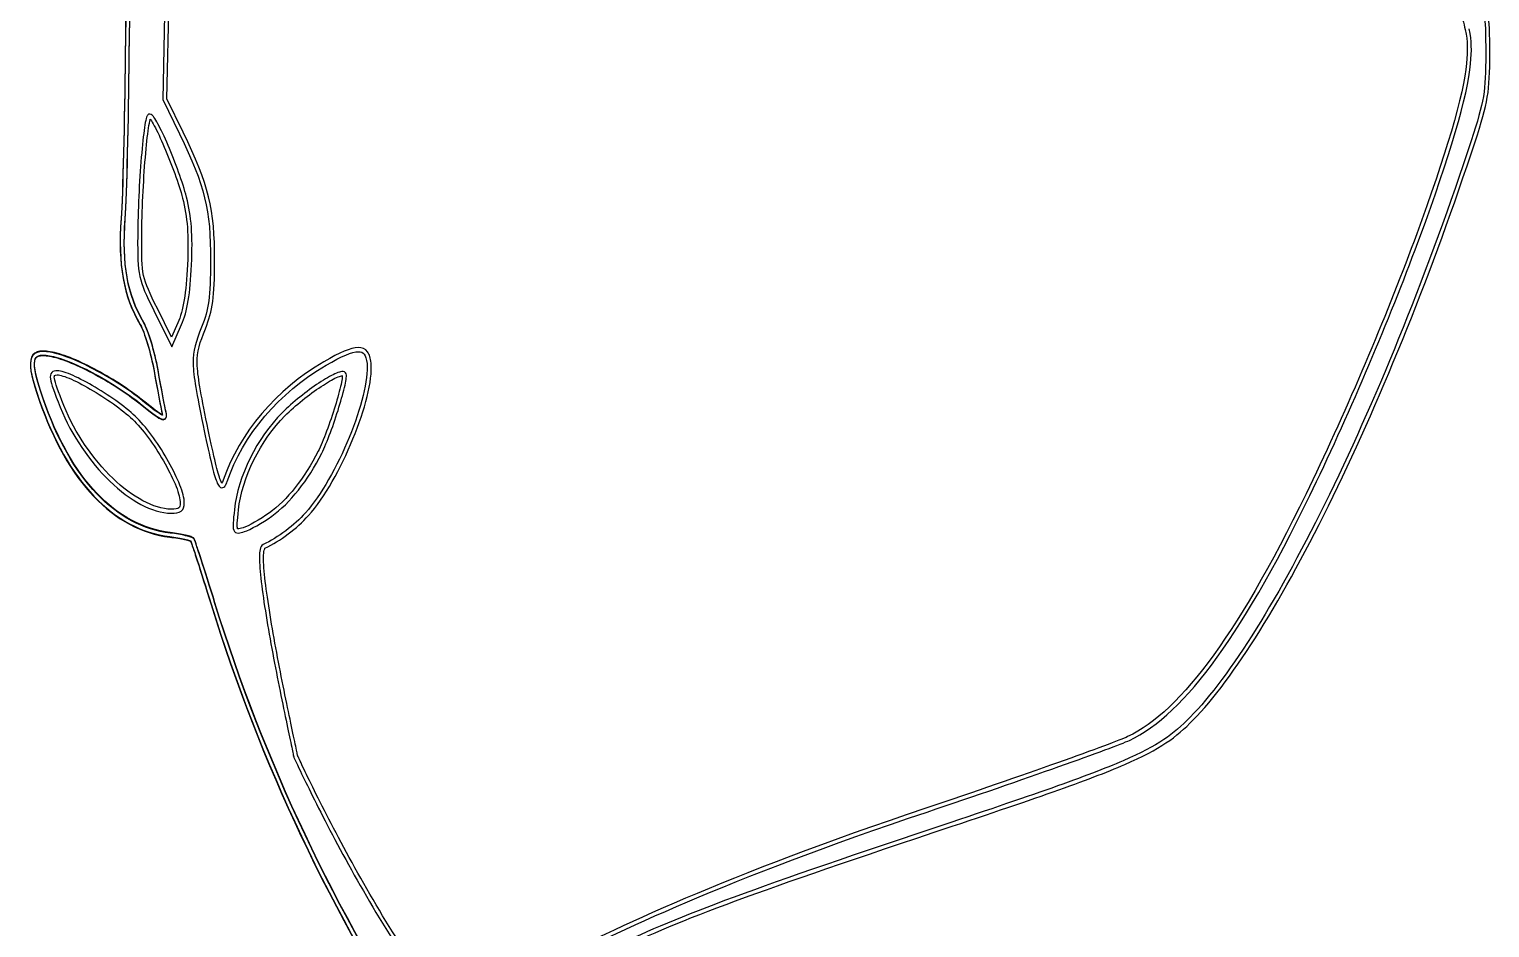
# Model space of a CAD drawing. Extents: x 50.4 to 118.3, y 31.2 to 110.8.
# Drawn here: x 50.42 to 82.77, y 51.1 to 71.01 of the extents above; entities that cross this region are included whole.
import ezdxf

# ---------------------------------------------------------------- set-up
doc = ezdxf.new("R2010")
doc.units = 0
doc.layers.get('0').update_dxf_attribs({"linetype": 'CONTINUOUS'})

msp = doc.modelspace()

# ---------------------------------------------------------------- linework, layer by layer
at = {"color": 7}
for p, q in [((53.430898, 71.8659), (53.378703, 69.445891)), ((53.469609, 69.466277), (53.520769, 71.864582)), ((53.378703, 69.445891), (53.749223, 68.685214)), ((53.83031, 68.724722), (53.469609, 69.466277)), ((53.088297, 69.127598), (53.088294, 69.127598)), ((53.101743, 69.012382), (53.101735, 69.012358)), ((53.178731, 64.775927), (53.577673, 63.969776)), ((53.573026, 64.18321), (53.25935, 64.816244)), ((53.711517, 64.498434), (53.573026, 64.18321)), ((53.577673, 63.969776), (53.794197, 64.461734)), ((51.042427, 63.439056), (51.042427, 63.439056)), ((57.317524, 63.416331), (57.317497, 63.416328)), ((51.042432, 63.349156), (51.042427, 63.349148)), ((57.354668, 63.331585), (57.354703, 63.331579))]:
    msp.add_line(p, q, dxfattribs=at)
at = {"color": 5}
for points in [[(53.87267, 81.468643), (52.935465, 77.721256), (52.583609, 74.793372), (52.545102, 70.425905)], [(52.635555, 70.424934), (52.674023, 74.787913), (53.024728, 77.705185), (53.960538, 81.447002)], [(52.545102, 70.425905), (52.53219, 68.961429), (52.491555, 67.330894), (52.455186, 66.810104)], [(52.54512, 66.803969), (52.582072, 67.333082), (52.622635, 68.959383), (52.635555, 70.424934)], [(52.455186, 66.810104), (52.38292, 65.775316), (52.503403, 65.100316), (52.87945, 64.453659)], [(52.9575, 64.499199), (52.590885, 65.129632), (52.473527, 65.778758), (52.54512, 66.803969)], [(52.87945, 64.453659), (52.923919, 64.377189), (52.983789, 64.218518), (53.039645, 64.031979)], [(53.126481, 64.057882), (53.069625, 64.247755), (53.010832, 64.407489), (52.9575, 64.499199)], [(53.273759, 63.446033), (53.236799, 63.64945), (53.183335, 63.868009), (53.126481, 64.057882)], [(50.597946, 63.845988), (50.522161, 63.819236), (50.469697, 63.755246), (50.45325, 63.668738)], [(50.542161, 63.651704), (50.554385, 63.716032), (50.578057, 63.74365), (50.627944, 63.76126)], [(50.884233, 63.850644), (50.767208, 63.869641), (50.67373, 63.872737), (50.597946, 63.845988)], [(50.627944, 63.76126), (50.677831, 63.778881), (50.759352, 63.779172), (50.869789, 63.76126)], [(50.869789, 63.76126), (51.096534, 63.724465), (51.447562, 63.5841), (51.814952, 63.39074)], [(51.856783, 63.470822), (51.484525, 63.666746), (51.131716, 63.810483), (50.884233, 63.850644)], [(53.039645, 64.031979), (53.095501, 63.845443), (53.148608, 63.629453), (53.184856, 63.429949)], [(50.45325, 63.668738), (50.42036, 63.495719), (50.491943, 63.22654), (50.64342, 62.785588)], [(50.728713, 62.815063), (50.578303, 63.252911), (50.517703, 63.523048), (50.542161, 63.651704)], [(52.930618, 62.775256), (52.618783, 63.026536), (52.229041, 63.274898), (51.856783, 63.470822)], [(53.184856, 63.429949), (53.258109, 63.026764), (53.338039, 62.606687), (53.363656, 62.490988)], [(53.452043, 62.510689), (53.42786, 62.619871), (53.346916, 63.043372), (53.273759, 63.446033)], [(51.814952, 63.39074), (52.182342, 63.197378), (52.568483, 62.951437), (52.874317, 62.704993)], [(50.64342, 62.785588), (51.260698, 60.98867), (52.287432, 59.901786), (53.533167, 59.754246)], [(53.544044, 59.844186), (52.344024, 59.98631), (51.339642, 61.036623), (50.728713, 62.815063)], [(53.364186, 62.454864), (53.303313, 62.483685), (53.163885, 62.587291), (52.930618, 62.775256)], [(52.874317, 62.704993), (53.108357, 62.516404), (53.240861, 62.413285), (53.325453, 62.37323)], [(53.363656, 62.490988), (53.367308, 62.474504), (53.36834, 62.463029), (53.369345, 62.452747)], [(53.369345, 62.452747), (53.366646, 62.453806), (53.367493, 62.453277), (53.364186, 62.454864)], [(53.449477, 62.388734), (53.461753, 62.409213), (53.46223, 62.428898), (53.461356, 62.448162)], [(53.461356, 62.448162), (53.460563, 62.467424), (53.457176, 62.487622), (53.452043, 62.510689)], [(53.325453, 62.37323), (53.346593, 62.363228), (53.365133, 62.356217), (53.386948, 62.355661)], [(53.386948, 62.355661), (53.408776, 62.355132), (53.437192, 62.368255), (53.449477, 62.388734)], [(53.883041, 59.786308), (53.790908, 59.807951), (53.671338, 59.82911), (53.544044, 59.844186)], [(53.533167, 59.754246), (53.657415, 59.739535), (53.775253, 59.719012), (53.862862, 59.698438)], [(53.862862, 59.698438), (53.906666, 59.688145), (53.942747, 59.678144), (53.967766, 59.668981)], [(53.998797, 59.753751), (53.968166, 59.76497), (53.929111, 59.7755), (53.883041, 59.786308)], [(53.967766, 59.668981), (53.980281, 59.664404), (53.990229, 59.659589), (53.995669, 59.656573)], [(53.996198, 59.659218), (53.993553, 59.663399), (53.996384, 59.658425), (53.998844, 59.652498)], [(53.995669, 59.656573), (54.00112, 59.653556), (54.001517, 59.65054), (53.996198, 59.659218)], [(54.039106, 59.735654), (54.027332, 59.742189), (54.014103, 59.748116), (53.998797, 59.753751)], [(53.998844, 59.652498), (54.001225, 59.646571), (54.004718, 59.637919), (54.00866, 59.627177)], [(54.00866, 59.627177), (54.016518, 59.605693), (54.026837, 59.575509), (54.039667, 59.537777)], [(54.072695, 59.706198), (54.062085, 59.723369), (54.050893, 59.729137), (54.039106, 59.735654)], [(54.039667, 59.537777), (54.065331, 59.46231), (54.100201, 59.356853), (54.141471, 59.229268)], [(54.082511, 59.686566), (54.079468, 59.694053), (54.077907, 59.697758), (54.072695, 59.706198)], [(54.093359, 59.658142), (54.089205, 59.669466), (54.085554, 59.67907), (54.082511, 59.686566)], [(54.124881, 59.566675), (54.111917, 59.604788), (54.101651, 59.635491), (54.093359, 59.658142)], [(54.227198, 59.257134), (54.185849, 59.384972), (54.150802, 59.490451), (54.124881, 59.566675)], [(54.141471, 59.229268), (54.224005, 58.974101), (54.332677, 58.630592), (54.447395, 58.260335)], [(54.533641, 58.28665), (54.418828, 58.657212), (54.309899, 59.001454), (54.227198, 59.257134)], [(54.447395, 58.260335), (55.53986, 54.734344), (57.105973, 51.422869), (59.189739, 48.233558)], [(59.265135, 48.283127), (57.185687, 51.465827), (55.623616, 54.768697), (54.533641, 58.28665)]]:
    msp.add_open_spline(points, degree=3, dxfattribs=at)
at = {"color": 7}
for points in [[(53.87327, 81.480327), (52.936066, 77.73294), (52.58421, 74.805056), (52.545702, 70.437589)], [(52.636155, 70.436618), (52.674623, 74.799597), (53.025328, 77.716869), (53.961138, 81.458686)], [(52.545702, 70.437589), (52.532791, 68.973113), (52.492156, 67.342578), (52.455786, 66.821788)], [(52.545721, 66.815653), (52.582673, 67.344766), (52.623236, 68.971067), (52.636155, 70.436618)], [(53.010784, 69.025281), (52.998217, 68.977618), (52.985834, 68.911708), (52.973576, 68.829425)], [(53.030945, 69.084709), (53.022902, 69.068199), (53.017081, 69.049112), (53.010784, 69.025281)], [(53.046953, 69.108997), (53.039306, 69.100795), (53.034967, 69.092964), (53.030945, 69.084709)], [(53.088294, 69.127598), (53.068635, 69.127598), (53.054597, 69.117199), (53.046953, 69.108997)], [(53.062979, 68.816), (53.074964, 68.896545), (53.087162, 68.960508), (53.098118, 69.002037)], [(53.143076, 69.102277), (53.129847, 69.114448), (53.115856, 69.127598), (53.088297, 69.127598)], [(53.098118, 69.002037), (53.099441, 69.007064), (53.100499, 69.008016), (53.101743, 69.012382)], [(53.101735, 69.012358), (53.104381, 69.008998), (53.105598, 69.008019), (53.108455, 69.004103)], [(53.108455, 69.004103), (53.130601, 68.973528), (53.159324, 68.926379), (53.191137, 68.86716)], [(53.181832, 69.057319), (53.168656, 69.075522), (53.1563, 69.090103), (53.143076, 69.102277)], [(53.270716, 68.909525), (53.237823, 68.970755), (53.208208, 69.020891), (53.181832, 69.057319)], [(53.49499, 68.432034), (53.414922, 68.619518), (53.336502, 68.787066), (53.270716, 68.909525)], [(52.973576, 68.829425), (52.949075, 68.664862), (52.924654, 68.435635), (52.902779, 68.171587)], [(52.9927, 68.164361), (53.014475, 68.427195), (53.038994, 68.654917), (53.062979, 68.816)], [(53.191137, 68.86716), (53.254762, 68.748722), (53.332436, 68.582209), (53.411795, 68.39639)], [(53.749223, 68.685214), (54.314492, 67.524193), (54.438838, 67.016064), (54.436521, 65.877117)], [(54.526908, 65.87735), (54.529289, 67.023081), (54.397894, 67.558944), (53.83031, 68.724722)], [(53.411795, 68.39639), (53.57051, 68.024748), (53.736573, 67.573977), (53.815903, 67.265709)], [(53.903234, 67.287918), (53.82165, 67.60495), (53.655129, 68.057064), (53.49499, 68.432034)], [(52.902779, 68.171587), (52.859027, 67.643483), (52.825743, 66.976977), (52.822681, 66.419238)], [(52.9126, 66.418733), (52.915643, 66.973222), (52.94915, 67.638692), (52.9927, 68.164361)], [(54.015373, 65.784651), (54.044781, 66.446662), (54.014844, 66.85434), (53.903234, 67.287918)], [(53.815903, 67.265709), (53.925094, 66.841486), (53.954675, 66.446471), (53.925459, 65.788797)], [(52.455786, 66.821788), (52.383521, 65.787), (52.504004, 65.112), (52.880051, 64.465343)], [(52.9581, 64.510883), (52.591486, 65.141316), (52.474127, 65.790442), (52.545721, 66.815653)], [(52.822681, 66.419238), (52.817892, 65.544758), (52.833556, 65.473231), (53.178731, 64.775927)], [(53.25935, 64.816244), (52.914608, 65.512651), (52.907814, 65.545044), (52.9126, 66.418733)], [(53.925459, 65.788797), (53.897628, 65.162316), (53.83121, 64.770762), (53.711517, 64.498434)], [(53.794197, 64.461734), (53.921708, 64.75185), (53.987335, 65.153548), (54.015373, 65.784651)], [(54.436521, 65.877117), (54.434933, 65.067802), (54.39945, 64.805354), (54.238599, 64.404338)], [(54.322271, 64.370982), (54.486588, 64.780639), (54.525317, 65.065325), (54.526908, 65.87735)], [(52.880051, 64.465343), (52.924519, 64.388873), (52.984389, 64.230202), (53.040246, 64.043663)], [(53.127082, 64.069566), (53.070226, 64.259439), (53.011432, 64.419173), (52.9581, 64.510883)], [(54.238599, 64.404338), (54.112242, 64.08932), (54.046647, 63.891028), (54.051531, 63.599737)], [(54.14192, 63.601521), (54.137264, 63.878928), (54.196726, 64.057988), (54.322271, 64.370982)], [(53.27436, 63.457717), (53.2374, 63.661134), (53.183936, 63.879693), (53.127082, 64.069566)], [(50.598546, 63.857672), (50.522762, 63.83092), (50.470297, 63.76693), (50.453851, 63.680422)], [(50.542762, 63.663388), (50.554985, 63.727716), (50.578658, 63.755334), (50.628545, 63.772944)], [(50.884833, 63.862328), (50.767808, 63.881325), (50.674331, 63.884421), (50.598546, 63.857672)], [(50.628545, 63.772944), (50.678432, 63.790565), (50.759953, 63.790856), (50.87039, 63.772944)], [(50.87039, 63.772944), (51.097135, 63.736149), (51.448163, 63.595784), (51.815553, 63.402424)], [(51.857383, 63.482506), (51.485125, 63.67843), (51.132317, 63.822167), (50.884833, 63.862328)], [(53.040246, 64.043663), (53.096102, 63.857127), (53.149209, 63.641137), (53.185457, 63.441633)], [(57.706554, 63.952414), (57.535249, 63.951091), (57.300781, 63.843749), (56.947946, 63.638737)], [(56.99347, 63.560452), (57.342577, 63.763297), (57.576376, 63.860741), (57.707638, 63.861725)], [(57.911709, 63.860429), (57.864976, 63.921227), (57.792207, 63.953057), (57.706554, 63.952414)], [(57.707638, 63.861725), (57.773268, 63.862254), (57.81026, 63.844659), (57.840446, 63.805398)], [(57.840446, 63.805398), (57.870632, 63.766129), (57.892072, 63.69907), (57.901425, 63.602828)], [(57.99129, 63.61135), (57.981104, 63.716252), (57.958445, 63.799633), (57.911709, 63.860429)], [(50.453851, 63.680422), (50.420961, 63.507403), (50.492544, 63.238224), (50.64402, 62.797272)], [(50.729314, 62.826747), (50.578904, 63.264595), (50.518303, 63.534732), (50.542762, 63.663388)], [(50.918922, 63.400297), (50.88655, 63.366303), (50.881661, 63.317062), (50.889982, 63.258705)], [(51.042427, 63.439056), (50.996151, 63.439056), (50.951291, 63.434293), (50.918922, 63.400297)], [(51.39331, 63.333119), (51.247736, 63.39826), (51.129983, 63.439056), (51.042427, 63.439056)], [(51.815553, 63.402424), (52.182943, 63.209062), (52.569084, 62.963121), (52.874918, 62.716677)], [(52.931219, 62.78694), (52.619383, 63.03822), (52.229642, 63.286582), (51.857383, 63.482506)], [(53.185457, 63.441633), (53.258709, 63.038448), (53.33864, 62.618371), (53.364257, 62.502672)], [(53.452644, 62.522373), (53.428461, 62.631555), (53.347517, 63.055056), (53.27436, 63.457717)], [(54.051531, 63.599737), (54.056426, 63.308447), (54.129241, 62.926883), (54.272188, 62.229794)], [(54.360511, 62.248113), (54.217663, 62.944719), (54.146572, 63.324113), (54.14192, 63.601521)], [(56.947946, 63.638737), (55.891253, 63.024758), (55.072468, 62.063029), (54.719141, 61.016158)], [(54.804974, 60.986966), (55.150128, 62.009623), (55.954726, 62.9569), (56.99347, 63.560452)], [(57.317497, 63.416328), (57.280479, 63.408867), (57.238474, 63.393151), (57.189857, 63.370852)], [(57.42346, 63.396699), (57.393155, 63.427007), (57.354541, 63.4238), (57.317524, 63.416331)], [(57.901425, 63.602828), (57.935852, 63.248495), (57.770117, 62.605359), (57.5061, 61.962617)], [(57.589767, 61.928764), (57.856649, 62.578485), (58.029303, 63.220132), (57.99129, 63.61135)], [(50.889982, 63.258705), (50.906624, 63.14199), (50.976252, 62.957646), (51.106507, 62.633418)], [(50.979382, 63.271117), (50.972715, 63.317813), (50.979911, 63.333455), (50.984039, 63.337779)], [(51.190223, 62.66702), (51.060342, 62.99032), (50.992699, 63.177727), (50.979382, 63.271117)], [(50.984039, 63.337779), (50.988166, 63.342091), (51.004809, 63.349156), (51.042432, 63.349156)], [(51.042427, 63.349148), (51.097656, 63.349148), (51.21565, 63.313527), (51.35662, 63.250448)], [(51.35662, 63.250448), (51.497592, 63.187366), (51.664889, 63.098071), (51.836696, 62.995683)], [(51.882686, 63.073185), (51.708534, 63.176973), (51.538886, 63.267979), (51.39331, 63.333119)], [(56.836905, 63.165696), (56.569337, 62.98815), (56.256513, 62.742204), (56.02197, 62.508889)], [(56.085486, 62.444823), (56.314028, 62.672169), (56.62394, 62.916575), (56.88647, 63.09078)], [(57.189857, 63.370852), (57.09262, 63.326256), (56.970689, 63.254469), (56.836905, 63.165696)], [(56.88647, 63.09078), (57.017735, 63.17788), (57.137641, 63.247468), (57.227536, 63.288701)], [(57.325728, 63.138825), (57.297434, 63.010746), (57.250714, 62.839552), (57.194471, 62.656686)], [(57.227536, 63.288701), (57.272484, 63.309312), (57.310306, 63.322369), (57.335539, 63.327457)], [(57.280802, 62.630338), (57.337542, 62.814819), (57.384953, 62.987134), (57.414126, 63.119196)], [(57.353115, 63.293855), (57.349411, 63.256509), (57.339886, 63.202865), (57.325728, 63.138825)], [(57.335539, 63.327457), (57.355409, 63.331479), (57.3557, 63.329839), (57.354668, 63.331585)], [(57.354703, 63.331579), (57.355232, 63.322981), (57.35484, 63.310889), (57.353115, 63.293855)], [(57.414126, 63.119196), (57.428704, 63.185228), (57.438732, 63.240849), (57.443066, 63.28456)], [(57.444653, 63.342438), (57.44333, 63.359609), (57.443066, 63.377149), (57.42346, 63.396699)], [(57.443066, 63.28456), (57.445182, 63.306415), (57.445976, 63.325259), (57.444653, 63.342438)], [(50.64402, 62.797272), (51.261298, 61.000354), (52.288033, 59.91347), (53.533768, 59.76593)], [(53.544645, 59.85587), (52.344624, 59.997994), (51.340242, 61.048307), (50.729314, 62.826747)], [(51.836696, 62.995683), (52.180307, 62.790906), (52.542249, 62.532035), (52.748783, 62.325956)], [(52.812347, 62.390023), (52.595383, 62.606507), (52.230994, 62.865614), (51.882686, 63.073185)], [(53.364786, 62.466548), (53.303913, 62.495369), (53.164486, 62.598975), (52.931219, 62.78694)], [(51.106507, 62.633418), (51.360313, 62.001643), (51.764327, 61.419248), (52.208766, 60.99166)], [(52.271811, 61.056782), (51.837204, 61.474911), (51.438805, 62.048247), (51.190223, 62.66702)], [(52.874918, 62.716677), (53.108958, 62.528088), (53.241461, 62.424969), (53.326054, 62.384914)], [(53.364257, 62.502672), (53.367908, 62.486188), (53.36894, 62.474713), (53.369946, 62.464431)], [(53.369946, 62.464431), (53.367247, 62.46549), (53.368093, 62.464961), (53.364786, 62.466548)], [(53.450077, 62.400418), (53.462354, 62.420897), (53.46283, 62.440582), (53.461957, 62.459846)], [(53.461957, 62.459846), (53.461163, 62.479108), (53.457777, 62.499306), (53.452644, 62.522373)], [(56.02197, 62.508889), (55.468398, 61.958225), (55.039818, 61.09208), (54.965185, 60.368968)], [(55.055058, 60.359682), (55.126787, 61.054655), (55.549162, 61.911317), (56.085486, 62.444823)], [(57.194471, 62.656686), (57.081981, 62.290949), (56.931131, 61.875379), (56.8193, 61.654679)], [(56.899945, 61.613862), (57.017531, 61.845918), (57.16732, 62.261377), (57.280802, 62.630338)], [(52.748783, 62.325956), (52.974856, 62.100381), (53.231796, 61.733303), (53.429879, 61.378727)], [(53.508428, 61.42264), (53.307141, 61.782952), (53.048794, 62.154094), (52.812347, 62.390023)], [(53.326054, 62.384914), (53.347194, 62.374912), (53.365733, 62.367901), (53.387548, 62.367345)], [(53.387548, 62.367345), (53.409376, 62.366816), (53.437793, 62.379939), (53.450077, 62.400418)], [(54.272188, 62.229794), (54.403884, 61.587578), (54.490623, 61.207803), (54.55951, 61.016433)], [(54.644213, 61.04767), (54.580187, 61.225541), (54.492038, 61.606713), (54.360511, 62.248113)], [(57.5061, 61.962617), (57.242083, 61.319876), (56.880943, 60.672557), (56.538717, 60.291919)], [(56.605847, 60.231711), (56.960855, 60.626567), (57.322881, 61.279043), (57.589767, 61.928764)], [(56.8193, 61.654679), (56.517566, 61.059213), (56.12643, 60.567911), (55.739263, 60.291453)], [(55.792002, 60.218082), (56.196817, 60.507139), (56.593094, 61.008294), (56.899945, 61.613862)], [(53.429879, 61.378727), (53.52892, 61.201438), (53.613346, 61.027299), (53.672759, 60.875915)], [(53.756991, 60.908459), (53.695547, 61.065021), (53.609071, 61.242485), (53.508428, 61.42264)], [(52.208766, 60.99166), (52.653203, 60.564072), (53.137528, 60.288697), (53.561655, 60.282659)], [(53.563205, 60.372585), (53.177914, 60.378062), (52.706416, 60.638653), (52.271811, 61.056782)], [(53.672759, 60.875915), (53.732171, 60.724531), (53.765775, 60.594134), (53.765775, 60.51418)], [(53.855694, 60.514169), (53.855694, 60.617428), (53.818435, 60.7519), (53.756991, 60.908459)], [(54.55951, 61.016433), (54.576734, 60.968588), (54.592643, 60.932422), (54.610153, 60.904811)], [(54.610153, 60.904811), (54.627669, 60.877201), (54.648208, 60.852383), (54.684568, 60.848999)], [(54.686589, 60.953621), (54.675344, 60.971322), (54.66021, 61.003204), (54.644213, 61.04767)], [(54.684568, 60.848999), (54.702744, 60.847412), (54.72139, 60.853894), (54.734177, 60.862943)], [(54.689685, 60.94743), (54.687568, 60.949282), (54.691537, 60.945842), (54.686589, 60.953621)], [(54.719141, 61.016158), (54.708081, 60.983405), (54.697709, 60.96), (54.689685, 60.94743)], [(54.734177, 60.862943), (54.746956, 60.871992), (54.755608, 60.88284), (54.763633, 60.894981)], [(54.763633, 60.894981), (54.779693, 60.919244), (54.792314, 60.949456), (54.804974, 60.986966)], [(53.765775, 60.51418), (53.765775, 60.445647), (53.75506, 60.417691), (53.732187, 60.400491)], [(53.786447, 60.328133), (53.839367, 60.367929), (53.855691, 60.434493), (53.855694, 60.514169)], [(53.561655, 60.282659), (53.661641, 60.281336), (53.733525, 60.288347), (53.786447, 60.328133)], [(53.732187, 60.400491), (53.7093, 60.383293), (53.656651, 60.371257), (53.563205, 60.372585)], [(54.965185, 60.368968), (54.952061, 60.241762), (54.942325, 60.146078), (54.938314, 60.073379)], [(55.028187, 60.068225), (55.031997, 60.137119), (55.041946, 60.23252), (55.055058, 60.359682)], [(55.739263, 60.291453), (55.536187, 60.146446), (55.264889, 59.99539), (55.160487, 59.962793)], [(55.18739, 59.876499), (55.321544, 59.918388), (55.582756, 60.068666), (55.792002, 60.218082)], [(56.538717, 60.291919), (56.291496, 60.016951), (55.930141, 59.745727), (55.60079, 59.587569)], [(55.640015, 59.506173), (55.982306, 59.670548), (56.349241, 59.946307), (56.605847, 60.231711)], [(53.883642, 59.797992), (53.791509, 59.819635), (53.671938, 59.840794), (53.544645, 59.85587)], [(54.938314, 60.073379), (54.934292, 60.000682), (54.933921, 59.951406), (54.949161, 59.910083)], [(54.949161, 59.910083), (54.956781, 59.889419), (54.970884, 59.869771), (54.990503, 59.857889)], [(54.990503, 59.857889), (55.010108, 59.846009), (55.031751, 59.843125), (55.051997, 59.843945)], [(55.033876, 59.941619), (55.028452, 59.956303), (55.024377, 59.99933), (55.028187, 60.068225)], [(55.036971, 59.935428), (55.037236, 59.935248), (55.036707, 59.934369), (55.033876, 59.941619)], [(55.048348, 59.934369), (55.039035, 59.934105), (55.03668, 59.935692), (55.036971, 59.935428)], [(55.160487, 59.962793), (55.106776, 59.946019), (55.066986, 59.935126), (55.048348, 59.934369)], [(55.051997, 59.843945), (55.092492, 59.845533), (55.13346, 59.859661), (55.18739, 59.876499)], [(53.533768, 59.76593), (53.658016, 59.751219), (53.775853, 59.730696), (53.863462, 59.710122)], [(53.863462, 59.710122), (53.907267, 59.699829), (53.943348, 59.689828), (53.968367, 59.680665)], [(53.999397, 59.765435), (53.968766, 59.776654), (53.929711, 59.787184), (53.883642, 59.797992)], [(53.968367, 59.680665), (53.980882, 59.676088), (53.99083, 59.671273), (53.99627, 59.668257)], [(53.996799, 59.670902), (53.994153, 59.675083), (53.996984, 59.670109), (53.999445, 59.664182)], [(53.99627, 59.668257), (54.00172, 59.66524), (54.002117, 59.662224), (53.996799, 59.670902)], [(54.039707, 59.747338), (54.027933, 59.753873), (54.014703, 59.7598), (53.999397, 59.765435)], [(53.999445, 59.664182), (54.001826, 59.658255), (54.005319, 59.649603), (54.009261, 59.638861)], [(54.009261, 59.638861), (54.017119, 59.617377), (54.027438, 59.587193), (54.040267, 59.549461)], [(54.073295, 59.717882), (54.062686, 59.735053), (54.051494, 59.740821), (54.039707, 59.747338)], [(54.040267, 59.549461), (54.065932, 59.473994), (54.100801, 59.368537), (54.142071, 59.240952)], [(54.083111, 59.69825), (54.080069, 59.705737), (54.078508, 59.709442), (54.073295, 59.717882)], [(54.093959, 59.669826), (54.089805, 59.68115), (54.086154, 59.690754), (54.083111, 59.69825)], [(54.125482, 59.578359), (54.112517, 59.616472), (54.102251, 59.647175), (54.093959, 59.669826)], [(54.227799, 59.268818), (54.18645, 59.396656), (54.151403, 59.502135), (54.125482, 59.578359)], [(55.60079, 59.587569), (55.559341, 59.567673), (55.545479, 59.527062), (55.535161, 59.481114)], [(54.142071, 59.240952), (54.224605, 58.985785), (54.333278, 58.642276), (54.447996, 58.272019)], [(54.534242, 58.298334), (54.419429, 58.668896), (54.3105, 59.013138), (54.227799, 59.268818)], [(55.519656, 59.308), (55.518333, 59.168636), (55.533017, 58.981684), (55.558931, 58.761262)], [(55.535161, 59.481114), (55.524842, 59.435167), (55.520317, 59.377681), (55.519656, 59.308)], [(55.648796, 58.771851), (55.623105, 58.990288), (55.608773, 59.175592), (55.610038, 59.307735)], [(55.610038, 59.307735), (55.610567, 59.37381), (55.615065, 59.42656), (55.622949, 59.461731)], [(55.622949, 59.461731), (55.63086, 59.496902), (55.644063, 59.508128), (55.640015, 59.506173)], [(55.558931, 58.761262), (55.610765, 58.320419), (55.70796, 57.747696), (55.814211, 57.178414)], [(55.902527, 57.195204), (55.796463, 57.763487), (55.700165, 58.334979), (55.648796, 58.771851)], [(54.447996, 58.272019), (55.54046, 54.746028), (57.106574, 51.434553), (59.19034, 48.245242)], [(59.265735, 48.294811), (57.186288, 51.477511), (55.624217, 54.780381), (54.534242, 58.298334)], [(55.814211, 57.178414), (55.92046, 56.609128), (56.035845, 56.043121), (56.124787, 55.617269)], [(56.213102, 55.636126), (56.124234, 56.061631), (56.00859, 56.626919), (55.902527, 57.195204)], [(56.124787, 55.617269), (56.169258, 55.404343), (56.207152, 55.226865), (56.233825, 55.101022)], [(56.32214, 55.119879), (56.295459, 55.245773), (56.257537, 55.423374), (56.213102, 55.636126)], [(56.233825, 55.101022), (56.24716, 55.038098), (56.257664, 54.987851), (56.264829, 54.953225)], [(56.353146, 54.972082), (56.345897, 55.007044), (56.335472, 55.056932), (56.32214, 55.119879)], [(56.264829, 54.953225), (56.268427, 54.935922), (56.271311, 54.92265), (56.273084, 54.913435)], [(56.273084, 54.913435), (56.273877, 54.908831), (56.274142, 54.905233), (56.274671, 54.90309)], [(56.2752, 54.900973), (56.275203, 54.900941), (56.274671, 54.906423), (56.274671, 54.906132)], [(56.274671, 54.906132), (56.274671, 54.906058), (56.276259, 54.89494), (56.276788, 54.893221)], [(56.274671, 54.90309), (56.274856, 54.902031), (56.2752, 54.900973), (56.2752, 54.900973)], [(56.276788, 54.893221), (56.277317, 54.891368), (56.277581, 54.890469), (56.277846, 54.889596)], [(56.277846, 54.889596), (56.278375, 54.887744), (56.278904, 54.886368), (56.279434, 54.884939)], [(56.279434, 54.884939), (56.280492, 54.882108), (56.281815, 54.879251), (56.283561, 54.875123)], [(56.283561, 54.875123), (56.287133, 54.866868), (56.292345, 54.855359), (56.299066, 54.8405)], [(56.299066, 54.8405), (56.312506, 54.810792), (56.332684, 54.767869), (56.358494, 54.712859)], [(56.361401, 54.930741), (56.359549, 54.940663), (56.356745, 54.954607), (56.353146, 54.972082)], [(56.358494, 54.712859), (56.410114, 54.60284), (56.485488, 54.444352), (56.58122, 54.24932)], [(56.362989, 54.919893), (56.36246, 54.922936), (56.362195, 54.926428), (56.361401, 54.930741)], [(56.363518, 54.918306), (56.363444, 54.918835), (56.362989, 54.919364), (56.362989, 54.919893)], [(56.363518, 54.917777), (56.363431, 54.918041), (56.363584, 54.918041), (56.363518, 54.918306)], [(56.363518, 54.917247), (56.363476, 54.917353), (56.363558, 54.917777), (56.363518, 54.917777)], [(56.366614, 54.911056), (56.365291, 54.914046), (56.364232, 54.915686), (56.363518, 54.917247)], [(56.381086, 54.877983), (56.374472, 54.892562), (56.369815, 54.903648), (56.366614, 54.911056)], [(56.439996, 54.751377), (56.414305, 54.806112), (56.394286, 54.848839), (56.381086, 54.877983)], [(56.662206, 54.289391), (56.566702, 54.483958), (56.491362, 54.641906), (56.439996, 54.751377)], [(56.58122, 54.24932), (56.772678, 53.859261), (57.045106, 53.321511), (57.368768, 52.724868)], [(57.447688, 52.768037), (57.124748, 53.363347), (56.853209, 53.900255), (56.662206, 54.289391)], [(59.759691, 49.211148), (58.944743, 50.15267), (58.093565, 51.577415), (57.447688, 52.768037)], [(57.368768, 52.724868), (58.016092, 51.531578), (58.867564, 50.104008), (59.691625, 49.151958)]]:
    msp.add_open_spline(points, degree=3, dxfattribs=at)
at = {"color": 1}
for points in [[(81.800933, 72.351675), (82.038627, 71.652762), (82.163494, 71.273392), (82.222613, 70.997236)], [(82.309975, 72.34388), (82.659085, 71.44925), (82.677235, 71.358906), (82.677394, 70.46441)], [(82.767239, 70.464373), (82.76708, 71.360258), (82.743691, 71.481164), (82.394134, 72.376916)], [(82.222613, 70.997236), (82.281731, 70.721077), (82.276196, 70.547585), (82.252585, 70.247928)], [(82.342501, 70.241197), (82.36626, 70.542637), (82.371986, 70.730838), (82.310978, 71.015828)], [(82.252585, 70.247928), (82.200962, 69.592367), (81.774943, 68.167097), (81.148777, 66.469863)], [(81.233523, 66.438846), (81.860737, 68.138924), (82.288663, 69.557545), (82.342501, 70.241197)], [(82.677394, 70.46441), (82.677579, 69.620715), (82.644025, 69.421087), (82.354417, 68.536878)], [(82.440126, 68.508936), (82.73038, 69.395112), (82.767424, 69.618151), (82.767239, 70.464373)], [(82.354417, 68.536878), (81.423486, 65.694653), (80.315718, 62.95572), (79.216107, 60.699629)], [(79.297165, 60.659801), (80.398922, 62.920293), (81.507941, 65.662881), (82.440126, 68.508936)], [(81.148777, 66.469863), (80.522612, 64.77263), (79.696826, 62.798182), (78.847625, 61.022651)], [(78.929272, 60.983881), (79.779887, 62.762371), (80.60631, 64.738769), (81.233523, 66.438846)], [(78.847625, 61.022651), (77.258082, 57.699225), (75.954953, 55.904522), (74.746583, 55.333593)], [(74.784823, 55.251932), (76.036178, 55.843173), (77.336936, 57.654619), (78.929272, 60.983881)], [(79.216107, 60.699629), (78.116496, 58.44354), (77.023198, 56.669636), (76.130507, 55.76298)], [(76.194513, 55.699382), (77.102576, 56.621654), (78.195411, 58.399312), (79.297165, 60.659801)], [(76.130507, 55.76298), (75.75986, 55.386528), (75.434174, 55.139021), (74.648944, 54.799214)], [(74.684528, 54.716495), (75.476174, 55.059077), (75.819064, 55.318054), (76.194513, 55.699382)], [(74.746583, 55.333593), (74.592222, 55.260661), (74.003633, 55.041541), (73.19319, 54.754298)], [(73.22316, 54.669023), (74.034198, 54.956475), (74.614196, 55.171316), (74.784823, 55.251932)], [(73.19319, 54.754298), (72.382748, 54.467059), (71.345499, 54.109355), (70.278122, 53.750226)], [(70.30706, 53.664432), (71.37487, 54.023707), (72.412122, 54.381569), (73.22316, 54.669023)], [(74.648944, 54.799214), (73.863713, 54.45941), (72.621521, 54.030094), (70.432147, 53.300082)], [(70.460497, 53.214778), (72.650215, 53.944906), (73.892881, 54.373915), (74.684528, 54.716495)], [(70.278122, 53.750226), (65.806143, 52.245593), (63.349031, 51.073529), (61.873469, 50.307026)], [(61.93186, 50.235183), (63.40579, 51.000255), (65.851503, 52.165324), (70.30706, 53.664432)], [(70.432147, 53.300082), (66.311923, 51.926265), (64.63601, 51.300023), (63.2977, 50.632027)], [(63.337932, 50.551376), (64.66948, 51.215996), (66.34112, 51.841247), (70.460497, 53.214778)]]:
    msp.add_open_spline(points, degree=3, dxfattribs=at)

doc.saveas('drawing.dxf')
